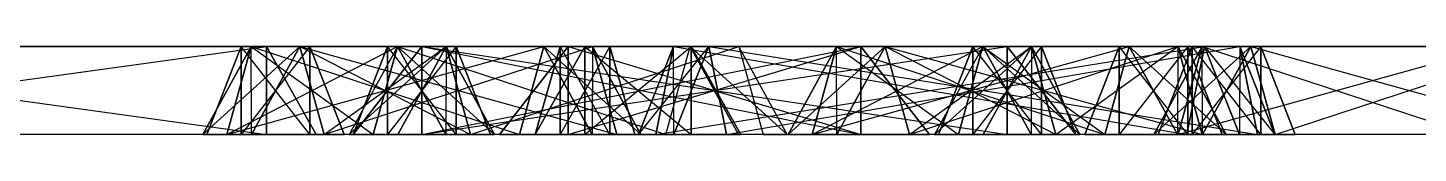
# Model space of a CAD drawing. Extents: x -3500 to 3500, y -22 to 22.
# Drawn here: x -1412.48 to -1375.24, y 19.69 to 22.05 of the extents above; entities that cross this region are included whole.
import ezdxf

# ---------------------------------------------------------------- set-up
doc = ezdxf.new("R2010")
doc.units = 0
doc.layers.add('UB3D', color=1, linetype='CONTINUOUS')

msp = doc.modelspace()

# ---------------------------------------------------------------- linework, layer by layer
at = {"layer": 'UB3D', "color": 2}
for points in [[(-1423.155591, 22.047244, -1529.238071), (-1423.155591, 19.685039, -1529.904724), (-1406.088898, 22.047244, -1529.238071)], [(-1423.155591, 19.685039, -1529.904724), (-1406.088898, 22.047244, -1529.238071), (-1406.088898, 19.685039, -1529.904724)], [(-1423.155591, 19.685039, -1527.23811), (-1423.155591, 22.047244, -1527.904764), (-1406.088898, 19.685039, -1527.23811)], [(-1423.155591, 22.047244, -1527.904764), (-1406.088898, 19.685039, -1527.23811), (-1406.088898, 22.047244, -1527.904764)], [(-1423.155591, 22.047244, -1529.238071), (-1423.155591, 22.047244, -1527.904764), (-1406.088898, 22.047244, -1529.238071)], [(-1423.155591, 22.047244, -1527.904764), (-1406.088898, 22.047244, -1529.238071), (-1406.088898, 22.047244, -1527.904764)], [(-1407.791496, 19.685039, 1282.338228), (-1407.146299, 19.685039, 1284.288346), (-1406.495276, 22.047244, 1283.640236)], [(-1406.489528, 19.685039, 1281.042008), (-1407.791496, 19.685039, 1282.338228), (-1405.193307, 22.047244, 1282.344016)], [(-1407.791496, 19.685039, 1282.338228), (-1405.193307, 22.047244, 1282.344016), (-1406.495276, 22.047244, 1283.640236)], [(-1407.791496, 19.685039, 1271.835), (-1406.495276, 22.047244, 1270.532992), (-1407.146299, 19.685039, 1269.884882)], [(-1407.791496, 19.685039, 1271.835), (-1406.489528, 19.685039, 1273.13122), (-1406.495276, 22.047244, 1270.532992)], [(-1407.791496, 19.685039, 1341.393346), (-1407.146299, 19.685039, 1343.343465), (-1406.495276, 22.047244, 1342.695354)], [(-1406.489528, 19.685039, 1340.097126), (-1407.791496, 19.685039, 1341.393346), (-1405.193307, 22.047244, 1341.399134)], [(-1407.791496, 19.685039, 1341.393346), (-1405.193307, 22.047244, 1341.399134), (-1406.495276, 22.047244, 1342.695354)], [(-1407.791496, 19.685039, 1334.827126), (-1406.495276, 22.047244, 1333.525118), (-1407.146299, 19.685039, 1332.877008)], [(-1407.791496, 19.685039, 1334.827126), (-1406.489528, 19.685039, 1336.123346), (-1406.495276, 22.047244, 1333.525118)], [(-1406.762913, 19.685039, 1284.82937), (-1406.762913, 22.047244, 1282.992126), (-1407.681535, 19.685039, 1282.992126)], [(-1406.762913, 22.047244, 1282.992126), (-1407.681535, 19.685039, 1282.992126), (-1406.762913, 22.047244, 1271.181102)], [(-1407.681535, 19.685039, 1282.992126), (-1406.762913, 22.047244, 1271.181102), (-1407.681535, 19.685039, 1271.181102)], [(-1406.762913, 22.047244, 1271.181102), (-1407.681535, 19.685039, 1271.181102), (-1406.762913, 19.685039, 1269.343858)], [(-1406.762913, 19.685039, 1343.884488), (-1406.762913, 22.047244, 1342.047244), (-1407.681535, 19.685039, 1342.047244)], [(-1406.762913, 22.047244, 1342.047244), (-1407.681535, 19.685039, 1342.047244), (-1406.762913, 22.047244, 1334.173228)], [(-1407.681535, 19.685039, 1342.047244), (-1406.762913, 22.047244, 1334.173228), (-1407.681535, 19.685039, 1334.173228)], [(-1406.762913, 22.047244, 1334.173228), (-1407.681535, 19.685039, 1334.173228), (-1406.762913, 19.685039, 1332.335984)], [(-1407.146299, 19.685039, 1284.288346), (-1406.495276, 22.047244, 1283.640236), (-1399.307283, 19.685039, 1292.162362)], [(-1406.495276, 22.047244, 1270.532992), (-1407.146299, 19.685039, 1269.884882), (-1398.65626, 22.047244, 1262.658976)], [(-1407.146299, 19.685039, 1269.884882), (-1398.65626, 22.047244, 1262.658976), (-1399.307283, 19.685039, 1262.010866)], [(-1407.146299, 19.685039, 1343.343465), (-1406.495276, 22.047244, 1342.695354), (-1403.226772, 19.685039, 1347.280472)], [(-1406.495276, 22.047244, 1333.525118), (-1407.146299, 19.685039, 1332.877008), (-1402.575748, 22.047244, 1329.58811)], [(-1407.146299, 19.685039, 1332.877008), (-1402.575748, 22.047244, 1329.58811), (-1403.226772, 19.685039, 1328.94)], [(-1406.762913, 19.685039, 1284.82937), (-1404.925669, 19.685039, 1284.82937), (-1406.762913, 22.047244, 1282.992126)], [(-1404.925669, 19.685039, 1284.82937), (-1406.762913, 22.047244, 1282.992126), (-1404.925669, 22.047244, 1282.992126)], [(-1406.762913, 22.047244, 1282.992126), (-1404.925669, 22.047244, 1282.992126), (-1406.762913, 22.047244, 1271.181102)], [(-1404.925669, 22.047244, 1282.992126), (-1406.762913, 22.047244, 1271.181102), (-1404.925669, 22.047244, 1271.181102)], [(-1406.762913, 22.047244, 1271.181102), (-1404.925669, 22.047244, 1271.181102), (-1406.762913, 19.685039, 1269.343858)], [(-1404.925669, 22.047244, 1271.181102), (-1406.762913, 19.685039, 1269.343858), (-1404.925669, 19.685039, 1269.343858)], [(-1406.762913, 19.685039, 1343.884488), (-1404.925669, 19.685039, 1343.884488), (-1406.762913, 22.047244, 1342.047244)], [(-1404.925669, 19.685039, 1343.884488), (-1406.762913, 22.047244, 1342.047244), (-1404.925669, 22.047244, 1342.047244)], [(-1406.762913, 22.047244, 1342.047244), (-1404.925669, 22.047244, 1342.047244), (-1406.762913, 22.047244, 1334.173228)], [(-1404.925669, 22.047244, 1342.047244), (-1406.762913, 22.047244, 1334.173228), (-1404.925669, 22.047244, 1334.173228)], [(-1406.762913, 22.047244, 1334.173228), (-1404.925669, 22.047244, 1334.173228), (-1406.762913, 19.685039, 1332.335984)], [(-1404.925669, 22.047244, 1334.173228), (-1406.762913, 19.685039, 1332.335984), (-1404.925669, 19.685039, 1332.335984)], [(-1406.495276, 22.047244, 1283.640236), (-1399.307283, 19.685039, 1292.162362), (-1398.65626, 22.047244, 1291.514252)], [(-1405.193307, 22.047244, 1282.344016), (-1406.495276, 22.047244, 1283.640236), (-1397.354291, 22.047244, 1290.218031)], [(-1406.495276, 22.047244, 1283.640236), (-1397.354291, 22.047244, 1290.218031), (-1398.65626, 22.047244, 1291.514252)], [(-1406.489528, 19.685039, 1273.13122), (-1406.495276, 22.047244, 1270.532992), (-1405.193307, 22.047244, 1271.829213)], [(-1406.495276, 22.047244, 1270.532992), (-1405.193307, 22.047244, 1271.829213), (-1398.65626, 22.047244, 1262.658976)], [(-1406.495276, 22.047244, 1342.695354), (-1403.226772, 19.685039, 1347.280472), (-1402.575748, 22.047244, 1346.632362)], [(-1405.193307, 22.047244, 1341.399134), (-1406.495276, 22.047244, 1342.695354), (-1401.27378, 22.047244, 1345.336142)], [(-1406.495276, 22.047244, 1342.695354), (-1401.27378, 22.047244, 1345.336142), (-1402.575748, 22.047244, 1346.632362)], [(-1406.489528, 19.685039, 1336.123346), (-1406.495276, 22.047244, 1333.525118), (-1405.193307, 22.047244, 1334.821339)], [(-1406.495276, 22.047244, 1333.525118), (-1405.193307, 22.047244, 1334.821339), (-1402.575748, 22.047244, 1329.58811)], [(-1406.489528, 19.685039, 1281.042008), (-1405.193307, 22.047244, 1282.344016), (-1404.542283, 19.685039, 1281.695906)], [(-1406.489528, 19.685039, 1273.13122), (-1404.542283, 19.685039, 1272.477323), (-1405.193307, 22.047244, 1271.829213)], [(-1406.489528, 19.685039, 1340.097126), (-1405.193307, 22.047244, 1341.399134), (-1404.542283, 19.685039, 1340.751024)], [(-1406.489528, 19.685039, 1336.123346), (-1404.542283, 19.685039, 1335.469449), (-1405.193307, 22.047244, 1334.821339)], [(-1406.088898, 22.047244, -1529.238071), (-1406.088898, 19.685039, -1529.904724), (-1404.755591, 19.685039, -1529.238071)], [(-1406.088898, 19.685039, -1527.23811), (-1406.088898, 22.047244, -1527.904764), (-1404.755591, 19.685039, -1527.904764)], [(-1406.088898, 22.047244, -1529.238071), (-1406.088898, 22.047244, -1527.904764), (-1404.755591, 19.685039, -1529.238071)], [(-1406.088898, 22.047244, -1527.904764), (-1404.755591, 19.685039, -1529.238071), (-1404.755591, 19.685039, -1527.904764)], [(-1405.193307, 22.047244, 1282.344016), (-1404.542283, 19.685039, 1281.695906), (-1397.354291, 22.047244, 1290.218031)], [(-1404.542283, 19.685039, 1272.477323), (-1405.193307, 22.047244, 1271.829213), (-1396.703268, 19.685039, 1264.603307)], [(-1405.193307, 22.047244, 1271.829213), (-1396.703268, 19.685039, 1264.603307), (-1397.354291, 22.047244, 1263.955197)], [(-1405.193307, 22.047244, 1271.829213), (-1398.65626, 22.047244, 1262.658976), (-1397.354291, 22.047244, 1263.955197)], [(-1405.193307, 22.047244, 1341.399134), (-1404.542283, 19.685039, 1340.751024), (-1401.27378, 22.047244, 1345.336142)], [(-1404.542283, 19.685039, 1335.469449), (-1405.193307, 22.047244, 1334.821339), (-1400.622756, 19.685039, 1331.532441)], [(-1405.193307, 22.047244, 1334.821339), (-1400.622756, 19.685039, 1331.532441), (-1401.27378, 22.047244, 1330.884331)], [(-1405.193307, 22.047244, 1334.821339), (-1402.575748, 22.047244, 1329.58811), (-1401.27378, 22.047244, 1330.884331)], [(-1404.925669, 19.685039, 1284.82937), (-1404.007047, 19.685039, 1282.992126), (-1404.925669, 22.047244, 1282.992126)], [(-1404.007047, 19.685039, 1282.992126), (-1404.925669, 22.047244, 1282.992126), (-1404.007047, 19.685039, 1271.181102)], [(-1404.925669, 22.047244, 1282.992126), (-1404.007047, 19.685039, 1271.181102), (-1404.925669, 22.047244, 1271.181102)], [(-1404.007047, 19.685039, 1271.181102), (-1404.925669, 22.047244, 1271.181102), (-1404.925669, 19.685039, 1269.343858)], [(-1404.925669, 19.685039, 1343.884488), (-1404.007047, 19.685039, 1342.047244), (-1404.925669, 22.047244, 1342.047244)], [(-1404.007047, 19.685039, 1342.047244), (-1404.925669, 22.047244, 1342.047244), (-1404.007047, 19.685039, 1334.173228)], [(-1404.925669, 22.047244, 1342.047244), (-1404.007047, 19.685039, 1334.173228), (-1404.925669, 22.047244, 1334.173228)], [(-1404.007047, 19.685039, 1334.173228), (-1404.925669, 22.047244, 1334.173228), (-1404.925669, 19.685039, 1332.335984)], [(-1404.542283, 19.685039, 1281.695906), (-1397.354291, 22.047244, 1290.218031), (-1396.703268, 19.685039, 1289.569921)], [(-1404.542283, 19.685039, 1340.751024), (-1401.27378, 22.047244, 1345.336142), (-1400.622756, 19.685039, 1344.688031)], [(-1403.871969, 19.685039, 1227.220118), (-1403.226772, 19.685039, 1229.170236), (-1402.575748, 22.047244, 1228.522126)], [(-1402.57, 19.685039, 1225.923898), (-1403.871969, 19.685039, 1227.220118), (-1401.27378, 22.047244, 1227.225906)], [(-1403.871969, 19.685039, 1227.220118), (-1401.27378, 22.047244, 1227.225906), (-1402.575748, 22.047244, 1228.522126)], [(-1402.843386, 19.685039, 1229.71126), (-1402.843386, 22.047244, 1227.874016), (-1403.762008, 19.685039, 1227.874016)], [(-1402.843386, 22.047244, 1227.874016), (-1403.762008, 19.685039, 1227.874016), (-1402.843386, 22.047244, 1196.377953)], [(-1403.762008, 19.685039, 1227.874016), (-1402.843386, 22.047244, 1196.377953), (-1403.762008, 19.685039, 1196.377953)], [(-1402.843386, 22.047244, 1196.377953), (-1403.762008, 19.685039, 1196.377953), (-1402.843386, 19.685039, 1194.540709)], [(-1403.762008, 19.685039, 1317.506575), (-1401.924764, 22.047244, 1317.506575), (-1401.924764, 19.685039, 1316.587953)], [(-1403.762008, 19.685039, 1319.343819), (-1401.924764, 19.685039, 1320.262441), (-1401.924764, 22.047244, 1319.343819)], [(-1403.762008, 19.685039, 1317.506575), (-1403.762008, 19.685039, 1319.343819), (-1401.924764, 22.047244, 1317.506575)], [(-1403.762008, 19.685039, 1319.343819), (-1401.924764, 22.047244, 1317.506575), (-1401.924764, 22.047244, 1319.343819)], [(-1403.762008, 19.685039, 1345.06563), (-1401.924764, 22.047244, 1345.06563), (-1401.924764, 19.685039, 1344.147008)], [(-1403.762008, 19.685039, 1346.902874), (-1401.924764, 19.685039, 1347.821496), (-1401.924764, 22.047244, 1346.902874)], [(-1403.762008, 19.685039, 1345.06563), (-1403.762008, 19.685039, 1346.902874), (-1401.924764, 22.047244, 1345.06563)], [(-1403.762008, 19.685039, 1346.902874), (-1401.924764, 22.047244, 1345.06563), (-1401.924764, 22.047244, 1346.902874)], [(-1403.762008, 19.685039, 1329.317598), (-1401.924764, 22.047244, 1329.317598), (-1401.924764, 19.685039, 1328.398976)], [(-1403.762008, 19.685039, 1331.154843), (-1401.924764, 19.685039, 1332.073465), (-1401.924764, 22.047244, 1331.154843)], [(-1403.762008, 19.685039, 1329.317598), (-1403.762008, 19.685039, 1331.154843), (-1401.924764, 22.047244, 1329.317598)], [(-1403.762008, 19.685039, 1331.154843), (-1401.924764, 22.047244, 1329.317598), (-1401.924764, 22.047244, 1331.154843)], [(-1403.226772, 19.685039, 1229.170236), (-1402.575748, 22.047244, 1228.522126), (-1395.387756, 19.685039, 1237.044252)], [(-1403.226772, 19.685039, 1347.280472), (-1402.575748, 22.047244, 1346.632362), (-1401.279528, 19.685039, 1347.93437)], [(-1402.575748, 22.047244, 1329.58811), (-1403.226772, 19.685039, 1328.94), (-1401.279528, 19.685039, 1328.286102)], [(-1402.843386, 19.685039, 1229.71126), (-1401.006142, 19.685039, 1229.71126), (-1402.843386, 22.047244, 1227.874016)], [(-1401.006142, 19.685039, 1229.71126), (-1402.843386, 22.047244, 1227.874016), (-1401.006142, 22.047244, 1227.874016)], [(-1402.843386, 22.047244, 1227.874016), (-1401.006142, 22.047244, 1227.874016), (-1402.843386, 22.047244, 1196.377953)], [(-1401.006142, 22.047244, 1227.874016), (-1402.843386, 22.047244, 1196.377953), (-1401.006142, 22.047244, 1196.377953)], [(-1402.843386, 22.047244, 1196.377953), (-1401.006142, 22.047244, 1196.377953), (-1402.843386, 19.685039, 1194.540709)], [(-1401.006142, 22.047244, 1196.377953), (-1402.843386, 19.685039, 1194.540709), (-1401.006142, 19.685039, 1194.540709)], [(-1402.575748, 22.047244, 1228.522126), (-1395.387756, 19.685039, 1237.044252), (-1394.736732, 22.047244, 1236.396142)], [(-1401.27378, 22.047244, 1227.225906), (-1402.575748, 22.047244, 1228.522126), (-1393.434764, 22.047244, 1235.099921)], [(-1402.575748, 22.047244, 1228.522126), (-1393.434764, 22.047244, 1235.099921), (-1394.736732, 22.047244, 1236.396142)], [(-1401.27378, 22.047244, 1345.336142), (-1402.575748, 22.047244, 1346.632362), (-1399.977559, 19.685039, 1346.63815)], [(-1402.575748, 22.047244, 1346.632362), (-1399.977559, 19.685039, 1346.63815), (-1401.279528, 19.685039, 1347.93437)], [(-1402.575748, 22.047244, 1329.58811), (-1401.27378, 22.047244, 1330.884331), (-1401.279528, 19.685039, 1328.286102)], [(-1402.57, 19.685039, 1225.923898), (-1401.27378, 22.047244, 1227.225906), (-1400.622756, 19.685039, 1226.577795)], [(-1401.924764, 22.047244, 1317.506575), (-1401.924764, 19.685039, 1316.587953), (-1390.16626, 22.047244, 1317.506575)], [(-1401.924764, 19.685039, 1316.587953), (-1390.16626, 22.047244, 1317.506575), (-1390.16626, 19.685039, 1316.587953)], [(-1401.924764, 19.685039, 1320.262441), (-1401.924764, 22.047244, 1319.343819), (-1390.16626, 19.685039, 1320.262441)], [(-1401.924764, 22.047244, 1319.343819), (-1390.16626, 19.685039, 1320.262441), (-1390.16626, 22.047244, 1319.343819)], [(-1401.924764, 22.047244, 1317.506575), (-1401.924764, 22.047244, 1319.343819), (-1390.16626, 22.047244, 1317.506575)], [(-1401.924764, 22.047244, 1319.343819), (-1390.16626, 22.047244, 1317.506575), (-1390.16626, 22.047244, 1319.343819)], [(-1401.924764, 22.047244, 1345.06563), (-1401.924764, 19.685039, 1344.147008), (-1390.16626, 22.047244, 1345.06563)], [(-1401.924764, 19.685039, 1344.147008), (-1390.16626, 22.047244, 1345.06563), (-1390.16626, 19.685039, 1344.147008)], [(-1401.924764, 19.685039, 1347.821496), (-1401.924764, 22.047244, 1346.902874), (-1390.16626, 19.685039, 1347.821496)], [(-1401.924764, 22.047244, 1346.902874), (-1390.16626, 19.685039, 1347.821496), (-1390.16626, 22.047244, 1346.902874)], [(-1401.924764, 22.047244, 1345.06563), (-1401.924764, 22.047244, 1346.902874), (-1390.16626, 22.047244, 1345.06563)], [(-1401.924764, 22.047244, 1346.902874), (-1390.16626, 22.047244, 1345.06563), (-1390.16626, 22.047244, 1346.902874)], [(-1401.924764, 22.047244, 1329.317598), (-1401.924764, 19.685039, 1328.398976), (-1386.246732, 22.047244, 1329.317598)], [(-1401.924764, 19.685039, 1328.398976), (-1386.246732, 22.047244, 1329.317598), (-1386.246732, 19.685039, 1328.398976)], [(-1401.924764, 19.685039, 1332.073465), (-1401.924764, 22.047244, 1331.154843), (-1386.246732, 19.685039, 1332.073465)], [(-1401.924764, 22.047244, 1331.154843), (-1386.246732, 19.685039, 1332.073465), (-1386.246732, 22.047244, 1331.154843)], [(-1401.924764, 22.047244, 1329.317598), (-1401.924764, 22.047244, 1331.154843), (-1386.246732, 22.047244, 1329.317598)], [(-1401.924764, 22.047244, 1331.154843), (-1386.246732, 22.047244, 1329.317598), (-1386.246732, 22.047244, 1331.154843)], [(-1401.27378, 22.047244, 1330.884331), (-1401.279528, 19.685039, 1328.286102), (-1399.977559, 19.685039, 1329.582323)], [(-1401.27378, 22.047244, 1227.225906), (-1400.622756, 19.685039, 1226.577795), (-1393.434764, 22.047244, 1235.099921)], [(-1401.27378, 22.047244, 1345.336142), (-1400.622756, 19.685039, 1344.688031), (-1399.977559, 19.685039, 1346.63815)], [(-1400.622756, 19.685039, 1331.532441), (-1401.27378, 22.047244, 1330.884331), (-1399.977559, 19.685039, 1329.582323)], [(-1401.006142, 19.685039, 1229.71126), (-1400.08752, 19.685039, 1227.874016), (-1401.006142, 22.047244, 1227.874016)], [(-1400.08752, 19.685039, 1227.874016), (-1401.006142, 22.047244, 1227.874016), (-1400.08752, 19.685039, 1196.377953)], [(-1401.006142, 22.047244, 1227.874016), (-1400.08752, 19.685039, 1196.377953), (-1401.006142, 22.047244, 1196.377953)], [(-1400.08752, 19.685039, 1196.377953), (-1401.006142, 22.047244, 1196.377953), (-1401.006142, 19.685039, 1194.540709)], [(-1400.622756, 19.685039, 1226.577795), (-1393.434764, 22.047244, 1235.099921), (-1392.78374, 19.685039, 1234.451811)], [(-1399.84252, 19.685039, 1289.94752), (-1398.005276, 22.047244, 1289.94752), (-1398.005276, 19.685039, 1289.028898)], [(-1399.84252, 19.685039, 1291.784764), (-1398.005276, 19.685039, 1292.703386), (-1398.005276, 22.047244, 1291.784764)], [(-1399.84252, 19.685039, 1289.94752), (-1399.84252, 19.685039, 1291.784764), (-1398.005276, 22.047244, 1289.94752)], [(-1399.84252, 19.685039, 1291.784764), (-1398.005276, 22.047244, 1289.94752), (-1398.005276, 22.047244, 1291.784764)], [(-1399.84252, 19.685039, 1262.388465), (-1398.005276, 22.047244, 1262.388465), (-1398.005276, 19.685039, 1261.469843)], [(-1399.84252, 19.685039, 1264.225709), (-1398.005276, 19.685039, 1265.144331), (-1398.005276, 22.047244, 1264.225709)], [(-1399.84252, 19.685039, 1262.388465), (-1399.84252, 19.685039, 1264.225709), (-1398.005276, 22.047244, 1262.388465)], [(-1399.84252, 19.685039, 1264.225709), (-1398.005276, 22.047244, 1262.388465), (-1398.005276, 22.047244, 1264.225709)], [(-1399.307283, 19.685039, 1292.162362), (-1398.65626, 22.047244, 1291.514252), (-1397.360039, 19.685039, 1292.81626)], [(-1398.65626, 22.047244, 1262.658976), (-1399.307283, 19.685039, 1262.010866), (-1397.360039, 19.685039, 1261.356969)], [(-1398.222244, 19.685039, -1527.23811), (-1398.222244, 22.047244, -1528.571417), (-1398.888898, 19.685039, -1528.571417)], [(-1398.222244, 22.047244, -1528.571417), (-1398.888898, 19.685039, -1528.571417), (-1398.222244, 22.047244, -1557.142835)], [(-1398.888898, 19.685039, -1528.571417), (-1398.222244, 22.047244, -1557.142835), (-1398.888898, 19.685039, -1557.142835)], [(-1398.222244, 22.047244, -1557.142835), (-1398.888898, 19.685039, -1557.142835), (-1398.222244, 19.685039, -1558.476142)], [(-1398.888898, 19.685039, -1543.52378), (-1397.555591, 22.047244, -1543.52378), (-1397.555591, 19.685039, -1544.190433)], [(-1398.888898, 19.685039, -1542.190472), (-1397.555591, 19.685039, -1541.523819), (-1397.555591, 22.047244, -1542.190472)], [(-1398.888898, 19.685039, -1543.52378), (-1398.888898, 19.685039, -1542.190472), (-1397.555591, 22.047244, -1543.52378)], [(-1398.888898, 19.685039, -1542.190472), (-1397.555591, 22.047244, -1543.52378), (-1397.555591, 22.047244, -1542.190472)], [(-1397.354291, 22.047244, 1290.218031), (-1398.65626, 22.047244, 1291.514252), (-1396.058071, 19.685039, 1291.520039)], [(-1398.65626, 22.047244, 1291.514252), (-1396.058071, 19.685039, 1291.520039), (-1397.360039, 19.685039, 1292.81626)], [(-1398.65626, 22.047244, 1262.658976), (-1397.354291, 22.047244, 1263.955197), (-1397.360039, 19.685039, 1261.356969)], [(-1398.222244, 19.685039, -1527.23811), (-1396.888937, 19.685039, -1527.23811), (-1398.222244, 22.047244, -1528.571417)], [(-1396.888937, 19.685039, -1527.23811), (-1398.222244, 22.047244, -1528.571417), (-1396.888937, 22.047244, -1528.571417)], [(-1398.222244, 22.047244, -1528.571417), (-1396.888937, 22.047244, -1528.571417), (-1398.222244, 22.047244, -1557.142835)], [(-1396.888937, 22.047244, -1528.571417), (-1398.222244, 22.047244, -1557.142835), (-1396.888937, 22.047244, -1557.142835)], [(-1398.222244, 22.047244, -1557.142835), (-1396.888937, 22.047244, -1557.142835), (-1398.222244, 19.685039, -1558.476142)], [(-1396.888937, 22.047244, -1557.142835), (-1398.222244, 19.685039, -1558.476142), (-1396.888937, 19.685039, -1558.476142)], [(-1398.005276, 22.047244, 1289.94752), (-1398.005276, 19.685039, 1289.028898), (-1390.16626, 22.047244, 1289.94752)], [(-1398.005276, 19.685039, 1289.028898), (-1390.16626, 22.047244, 1289.94752), (-1390.16626, 19.685039, 1289.028898)], [(-1398.005276, 19.685039, 1292.703386), (-1398.005276, 22.047244, 1291.784764), (-1390.16626, 19.685039, 1292.703386)], [(-1398.005276, 22.047244, 1291.784764), (-1390.16626, 19.685039, 1292.703386), (-1390.16626, 22.047244, 1291.784764)], [(-1398.005276, 22.047244, 1289.94752), (-1398.005276, 22.047244, 1291.784764), (-1390.16626, 22.047244, 1289.94752)], [(-1398.005276, 22.047244, 1291.784764), (-1390.16626, 22.047244, 1289.94752), (-1390.16626, 22.047244, 1291.784764)], [(-1398.005276, 22.047244, 1262.388465), (-1398.005276, 19.685039, 1261.469843), (-1390.16626, 22.047244, 1262.388465)], [(-1398.005276, 19.685039, 1261.469843), (-1390.16626, 22.047244, 1262.388465), (-1390.16626, 19.685039, 1261.469843)], [(-1398.005276, 19.685039, 1265.144331), (-1398.005276, 22.047244, 1264.225709), (-1390.16626, 19.685039, 1265.144331)], [(-1398.005276, 22.047244, 1264.225709), (-1390.16626, 19.685039, 1265.144331), (-1390.16626, 22.047244, 1264.225709)], [(-1398.005276, 22.047244, 1262.388465), (-1398.005276, 22.047244, 1264.225709), (-1390.16626, 22.047244, 1262.388465)], [(-1398.005276, 22.047244, 1264.225709), (-1390.16626, 22.047244, 1262.388465), (-1390.16626, 22.047244, 1264.225709)], [(-1397.555591, 22.047244, -1543.52378), (-1397.555591, 19.685039, -1544.190433), (-1394.711142, 22.047244, -1543.52378)], [(-1397.555591, 19.685039, -1544.190433), (-1394.711142, 22.047244, -1543.52378), (-1394.711142, 19.685039, -1544.190433)], [(-1397.555591, 19.685039, -1541.523819), (-1397.555591, 22.047244, -1542.190472), (-1394.711142, 19.685039, -1541.523819)], [(-1397.555591, 22.047244, -1542.190472), (-1394.711142, 19.685039, -1541.523819), (-1394.711142, 22.047244, -1542.190472)], [(-1397.555591, 22.047244, -1543.52378), (-1397.555591, 22.047244, -1542.190472), (-1394.711142, 22.047244, -1543.52378)], [(-1397.555591, 22.047244, -1542.190472), (-1394.711142, 22.047244, -1543.52378), (-1394.711142, 22.047244, -1542.190472)], [(-1397.354291, 22.047244, 1263.955197), (-1397.360039, 19.685039, 1261.356969), (-1396.058071, 19.685039, 1262.653189)], [(-1397.354291, 22.047244, 1290.218031), (-1396.703268, 19.685039, 1289.569921), (-1396.058071, 19.685039, 1291.520039)], [(-1396.703268, 19.685039, 1264.603307), (-1397.354291, 22.047244, 1263.955197), (-1396.058071, 19.685039, 1262.653189)], [(-1396.888937, 19.685039, -1527.23811), (-1396.222283, 19.685039, -1528.571417), (-1396.888937, 22.047244, -1528.571417)], [(-1396.222283, 19.685039, -1528.571417), (-1396.888937, 22.047244, -1528.571417), (-1396.222283, 19.685039, -1557.142835)], [(-1396.888937, 22.047244, -1528.571417), (-1396.222283, 19.685039, -1557.142835), (-1396.888937, 22.047244, -1557.142835)], [(-1396.222283, 19.685039, -1557.142835), (-1396.888937, 22.047244, -1557.142835), (-1396.888937, 19.685039, -1558.476142)], [(-1396.124252, 19.685039, -1542.382559), (-1395.183583, 22.047244, -1543.327441), (-1395.656024, 19.685039, -1543.797795)], [(-1396.124252, 19.685039, -1542.382559), (-1395.17937, 19.685039, -1541.441929), (-1395.183583, 22.047244, -1543.327441)], [(-1396.124252, 19.685039, -1543.331693), (-1395.656024, 19.685039, -1541.916457), (-1395.183583, 22.047244, -1542.386811)], [(-1395.17937, 19.685039, -1544.272323), (-1396.124252, 19.685039, -1543.331693), (-1394.238701, 22.047244, -1543.327441)], [(-1396.124252, 19.685039, -1543.331693), (-1394.238701, 22.047244, -1543.327441), (-1395.183583, 22.047244, -1542.386811)], [(-1395.183583, 22.047244, -1543.327441), (-1395.656024, 19.685039, -1543.797795), (-1380.961339, 22.047244, -1557.61315)], [(-1395.656024, 19.685039, -1543.797795), (-1380.961339, 22.047244, -1557.61315), (-1381.43378, 19.685039, -1558.083504)], [(-1395.656024, 19.685039, -1541.916457), (-1395.183583, 22.047244, -1542.386811), (-1381.43378, 19.685039, -1527.630748)], [(-1395.387756, 19.685039, 1237.044252), (-1394.736732, 22.047244, 1236.396142), (-1393.440512, 19.685039, 1237.69815)], [(-1395.17937, 19.685039, -1541.441929), (-1395.183583, 22.047244, -1543.327441), (-1394.238701, 22.047244, -1542.386811)], [(-1395.183583, 22.047244, -1543.327441), (-1394.238701, 22.047244, -1542.386811), (-1380.961339, 22.047244, -1557.61315)], [(-1395.183583, 22.047244, -1542.386811), (-1381.43378, 19.685039, -1527.630748), (-1380.961339, 22.047244, -1528.101102)], [(-1394.238701, 22.047244, -1543.327441), (-1395.183583, 22.047244, -1542.386811), (-1380.016457, 22.047244, -1529.041732)], [(-1395.183583, 22.047244, -1542.386811), (-1380.016457, 22.047244, -1529.041732), (-1380.961339, 22.047244, -1528.101102)], [(-1395.17937, 19.685039, -1541.441929), (-1393.76626, 19.685039, -1541.916457), (-1394.238701, 22.047244, -1542.386811)], [(-1395.17937, 19.685039, -1544.272323), (-1394.238701, 22.047244, -1543.327441), (-1393.76626, 19.685039, -1543.797795)], [(-1393.434764, 22.047244, 1235.099921), (-1394.736732, 22.047244, 1236.396142), (-1392.138543, 19.685039, 1236.401929)], [(-1394.736732, 22.047244, 1236.396142), (-1392.138543, 19.685039, 1236.401929), (-1393.440512, 19.685039, 1237.69815)], [(-1394.711142, 22.047244, -1543.52378), (-1394.711142, 19.685039, -1544.190433), (-1393.377835, 19.685039, -1543.52378)], [(-1394.711142, 19.685039, -1541.523819), (-1394.711142, 22.047244, -1542.190472), (-1393.377835, 19.685039, -1542.190472)], [(-1394.711142, 22.047244, -1543.52378), (-1394.711142, 22.047244, -1542.190472), (-1393.377835, 19.685039, -1543.52378)], [(-1394.711142, 22.047244, -1542.190472), (-1393.377835, 19.685039, -1543.52378), (-1393.377835, 19.685039, -1542.190472)], [(-1393.76626, 19.685039, -1541.916457), (-1394.238701, 22.047244, -1542.386811), (-1379.544016, 19.685039, -1556.202165)], [(-1394.238701, 22.047244, -1542.386811), (-1379.544016, 19.685039, -1556.202165), (-1380.016457, 22.047244, -1556.67252)], [(-1394.238701, 22.047244, -1542.386811), (-1380.961339, 22.047244, -1557.61315), (-1380.016457, 22.047244, -1556.67252)], [(-1394.238701, 22.047244, -1543.327441), (-1393.76626, 19.685039, -1543.797795), (-1380.016457, 22.047244, -1529.041732)], [(-1393.76626, 19.685039, -1543.797795), (-1380.016457, 22.047244, -1529.041732), (-1379.544016, 19.685039, -1529.512087)], [(-1393.434764, 22.047244, 1235.099921), (-1392.78374, 19.685039, 1234.451811), (-1392.138543, 19.685039, 1236.401929)], [(-1392.113465, 19.685039, 1291.520039), (-1390.817244, 22.047244, 1290.218031), (-1391.468268, 19.685039, 1289.569921)], [(-1392.113465, 19.685039, 1291.520039), (-1390.811496, 19.685039, 1292.81626), (-1390.817244, 22.047244, 1290.218031)], [(-1392.113465, 19.685039, 1262.653189), (-1391.468268, 19.685039, 1264.603307), (-1390.817244, 22.047244, 1263.955197)], [(-1390.811496, 19.685039, 1261.356969), (-1392.113465, 19.685039, 1262.653189), (-1389.515276, 22.047244, 1262.658976)], [(-1392.113465, 19.685039, 1262.653189), (-1389.515276, 22.047244, 1262.658976), (-1390.817244, 22.047244, 1263.955197)], [(-1392.113465, 19.685039, 1317.771299), (-1391.468268, 19.685039, 1319.721417), (-1390.817244, 22.047244, 1319.073307)], [(-1390.811496, 19.685039, 1316.475079), (-1392.113465, 19.685039, 1317.771299), (-1389.515276, 22.047244, 1317.777087)], [(-1392.113465, 19.685039, 1317.771299), (-1389.515276, 22.047244, 1317.777087), (-1390.817244, 22.047244, 1319.073307)], [(-1392.113465, 19.685039, 1346.63815), (-1390.817244, 22.047244, 1345.336142), (-1391.468268, 19.685039, 1344.688031)], [(-1392.113465, 19.685039, 1346.63815), (-1390.811496, 19.685039, 1347.93437), (-1390.817244, 22.047244, 1345.336142)], [(-1390.817244, 22.047244, 1290.218031), (-1391.468268, 19.685039, 1289.569921), (-1382.978228, 22.047244, 1282.344016)], [(-1391.468268, 19.685039, 1289.569921), (-1382.978228, 22.047244, 1282.344016), (-1383.629252, 19.685039, 1281.695906)], [(-1391.468268, 19.685039, 1264.603307), (-1390.817244, 22.047244, 1263.955197), (-1383.629252, 19.685039, 1272.477323)], [(-1391.468268, 19.685039, 1319.721417), (-1390.817244, 22.047244, 1319.073307), (-1387.54874, 19.685039, 1323.658425)], [(-1390.817244, 22.047244, 1345.336142), (-1391.468268, 19.685039, 1344.688031), (-1386.897717, 22.047244, 1341.399134)], [(-1391.468268, 19.685039, 1344.688031), (-1386.897717, 22.047244, 1341.399134), (-1387.54874, 19.685039, 1340.751024)], [(-1390.811496, 19.685039, 1292.81626), (-1390.817244, 22.047244, 1290.218031), (-1389.515276, 22.047244, 1291.514252)], [(-1390.817244, 22.047244, 1290.218031), (-1389.515276, 22.047244, 1291.514252), (-1382.978228, 22.047244, 1282.344016)], [(-1390.817244, 22.047244, 1263.955197), (-1383.629252, 19.685039, 1272.477323), (-1382.978228, 22.047244, 1271.829213)], [(-1389.515276, 22.047244, 1262.658976), (-1390.817244, 22.047244, 1263.955197), (-1381.67626, 22.047244, 1270.532992)], [(-1390.817244, 22.047244, 1263.955197), (-1381.67626, 22.047244, 1270.532992), (-1382.978228, 22.047244, 1271.829213)], [(-1390.817244, 22.047244, 1319.073307), (-1387.54874, 19.685039, 1323.658425), (-1386.897717, 22.047244, 1323.010315)], [(-1389.515276, 22.047244, 1317.777087), (-1390.817244, 22.047244, 1319.073307), (-1385.595748, 22.047244, 1321.714094)], [(-1390.817244, 22.047244, 1319.073307), (-1385.595748, 22.047244, 1321.714094), (-1386.897717, 22.047244, 1323.010315)], [(-1390.811496, 19.685039, 1347.93437), (-1390.817244, 22.047244, 1345.336142), (-1389.515276, 22.047244, 1346.632362)], [(-1390.817244, 22.047244, 1345.336142), (-1389.515276, 22.047244, 1346.632362), (-1386.897717, 22.047244, 1341.399134)], [(-1390.811496, 19.685039, 1292.81626), (-1388.864252, 19.685039, 1292.162362), (-1389.515276, 22.047244, 1291.514252)], [(-1390.811496, 19.685039, 1261.356969), (-1389.515276, 22.047244, 1262.658976), (-1388.864252, 19.685039, 1262.010866)], [(-1390.811496, 19.685039, 1316.475079), (-1389.515276, 22.047244, 1317.777087), (-1388.864252, 19.685039, 1317.128976)], [(-1390.811496, 19.685039, 1347.93437), (-1388.864252, 19.685039, 1347.280472), (-1389.515276, 22.047244, 1346.632362)], [(-1390.16626, 22.047244, 1289.94752), (-1390.16626, 19.685039, 1289.028898), (-1388.329016, 19.685039, 1289.94752)], [(-1390.16626, 19.685039, 1292.703386), (-1390.16626, 22.047244, 1291.784764), (-1388.329016, 19.685039, 1291.784764)], [(-1390.16626, 22.047244, 1289.94752), (-1390.16626, 22.047244, 1291.784764), (-1388.329016, 19.685039, 1289.94752)], [(-1390.16626, 22.047244, 1291.784764), (-1388.329016, 19.685039, 1289.94752), (-1388.329016, 19.685039, 1291.784764)], [(-1390.16626, 22.047244, 1262.388465), (-1390.16626, 19.685039, 1261.469843), (-1388.329016, 19.685039, 1262.388465)], [(-1390.16626, 19.685039, 1265.144331), (-1390.16626, 22.047244, 1264.225709), (-1388.329016, 19.685039, 1264.225709)], [(-1390.16626, 22.047244, 1262.388465), (-1390.16626, 22.047244, 1264.225709), (-1388.329016, 19.685039, 1262.388465)], [(-1390.16626, 22.047244, 1264.225709), (-1388.329016, 19.685039, 1262.388465), (-1388.329016, 19.685039, 1264.225709)], [(-1390.16626, 22.047244, 1317.506575), (-1390.16626, 19.685039, 1316.587953), (-1388.329016, 19.685039, 1317.506575)], [(-1390.16626, 19.685039, 1320.262441), (-1390.16626, 22.047244, 1319.343819), (-1388.329016, 19.685039, 1319.343819)], [(-1390.16626, 22.047244, 1317.506575), (-1390.16626, 22.047244, 1319.343819), (-1388.329016, 19.685039, 1317.506575)], [(-1390.16626, 22.047244, 1319.343819), (-1388.329016, 19.685039, 1317.506575), (-1388.329016, 19.685039, 1319.343819)], [(-1390.16626, 22.047244, 1345.06563), (-1390.16626, 19.685039, 1344.147008), (-1388.329016, 19.685039, 1345.06563)], [(-1390.16626, 19.685039, 1347.821496), (-1390.16626, 22.047244, 1346.902874), (-1388.329016, 19.685039, 1346.902874)], [(-1390.16626, 22.047244, 1345.06563), (-1390.16626, 22.047244, 1346.902874), (-1388.329016, 19.685039, 1345.06563)], [(-1390.16626, 22.047244, 1346.902874), (-1388.329016, 19.685039, 1345.06563), (-1388.329016, 19.685039, 1346.902874)], [(-1388.864252, 19.685039, 1292.162362), (-1389.515276, 22.047244, 1291.514252), (-1381.025236, 19.685039, 1284.288346)], [(-1389.515276, 22.047244, 1291.514252), (-1381.025236, 19.685039, 1284.288346), (-1381.67626, 22.047244, 1283.640236)], [(-1389.515276, 22.047244, 1291.514252), (-1382.978228, 22.047244, 1282.344016), (-1381.67626, 22.047244, 1283.640236)], [(-1389.515276, 22.047244, 1262.658976), (-1388.864252, 19.685039, 1262.010866), (-1381.67626, 22.047244, 1270.532992)], [(-1389.515276, 22.047244, 1317.777087), (-1388.864252, 19.685039, 1317.128976), (-1385.595748, 22.047244, 1321.714094)], [(-1388.864252, 19.685039, 1347.280472), (-1389.515276, 22.047244, 1346.632362), (-1384.944724, 19.685039, 1343.343465)], [(-1389.515276, 22.047244, 1346.632362), (-1384.944724, 19.685039, 1343.343465), (-1385.595748, 22.047244, 1342.695354)], [(-1389.515276, 22.047244, 1346.632362), (-1386.897717, 22.047244, 1341.399134), (-1385.595748, 22.047244, 1342.695354)], [(-1388.864252, 19.685039, 1262.010866), (-1381.67626, 22.047244, 1270.532992), (-1381.025236, 19.685039, 1269.884882)], [(-1388.864252, 19.685039, 1317.128976), (-1385.595748, 22.047244, 1321.714094), (-1384.944724, 19.685039, 1321.065984)], [(-1388.193937, 19.685039, 1341.393307), (-1387.54874, 19.685039, 1343.343465), (-1386.897717, 22.047244, 1342.695315)], [(-1386.891969, 19.685039, 1340.097165), (-1388.193937, 19.685039, 1341.393307), (-1385.595748, 22.047244, 1341.399173)], [(-1388.193937, 19.685039, 1341.393307), (-1385.595748, 22.047244, 1341.399173), (-1386.897717, 22.047244, 1342.695315)], [(-1387.165354, 19.685039, 1343.884488), (-1387.165354, 22.047244, 1342.047244), (-1388.083976, 19.685039, 1342.047244)], [(-1387.165354, 22.047244, 1342.047244), (-1388.083976, 19.685039, 1342.047244), (-1387.165354, 22.047244, 1322.362205)], [(-1388.083976, 19.685039, 1342.047244), (-1387.165354, 22.047244, 1322.362205), (-1388.083976, 19.685039, 1322.362205)], [(-1387.165354, 22.047244, 1322.362205), (-1388.083976, 19.685039, 1322.362205), (-1387.165354, 19.685039, 1320.524961)], [(-1387.54874, 19.685039, 1323.658425), (-1386.897717, 22.047244, 1323.010315), (-1385.601496, 19.685039, 1324.312323)], [(-1386.897717, 22.047244, 1341.399134), (-1387.54874, 19.685039, 1340.751024), (-1385.601496, 19.685039, 1340.097126)], [(-1387.54874, 19.685039, 1343.343465), (-1386.897717, 22.047244, 1342.695315), (-1383.629252, 19.685039, 1347.280472)], [(-1387.165354, 19.685039, 1343.884488), (-1385.32811, 19.685039, 1343.884488), (-1387.165354, 22.047244, 1342.047244)], [(-1385.32811, 19.685039, 1343.884488), (-1387.165354, 22.047244, 1342.047244), (-1385.32811, 22.047244, 1342.047244)], [(-1387.165354, 22.047244, 1342.047244), (-1385.32811, 22.047244, 1342.047244), (-1387.165354, 22.047244, 1322.362205)], [(-1385.32811, 22.047244, 1342.047244), (-1387.165354, 22.047244, 1322.362205), (-1385.32811, 22.047244, 1322.362205)], [(-1387.165354, 22.047244, 1322.362205), (-1385.32811, 22.047244, 1322.362205), (-1387.165354, 19.685039, 1320.524961)], [(-1385.32811, 22.047244, 1322.362205), (-1387.165354, 19.685039, 1320.524961), (-1385.32811, 19.685039, 1320.524961)], [(-1385.595748, 22.047244, 1321.714094), (-1386.897717, 22.047244, 1323.010315), (-1384.299528, 19.685039, 1323.016102)], [(-1386.897717, 22.047244, 1323.010315), (-1384.299528, 19.685039, 1323.016102), (-1385.601496, 19.685039, 1324.312323)], [(-1386.897717, 22.047244, 1341.399134), (-1385.595748, 22.047244, 1342.695354), (-1385.601496, 19.685039, 1340.097126)], [(-1386.897717, 22.047244, 1342.695315), (-1383.629252, 19.685039, 1347.280472), (-1382.978228, 22.047244, 1346.632323)], [(-1385.595748, 22.047244, 1341.399173), (-1386.897717, 22.047244, 1342.695315), (-1381.67626, 22.047244, 1345.336181)], [(-1386.897717, 22.047244, 1342.695315), (-1381.67626, 22.047244, 1345.336181), (-1382.978228, 22.047244, 1346.632323)], [(-1386.891969, 19.685039, 1340.097165), (-1385.595748, 22.047244, 1341.399173), (-1384.944724, 19.685039, 1340.751024)], [(-1386.246732, 22.047244, 1329.317598), (-1386.246732, 19.685039, 1328.398976), (-1384.409488, 19.685039, 1329.317598)], [(-1386.246732, 19.685039, 1332.073465), (-1386.246732, 22.047244, 1331.154843), (-1384.409488, 19.685039, 1331.154843)], [(-1386.246732, 22.047244, 1329.317598), (-1386.246732, 22.047244, 1331.154843), (-1384.409488, 19.685039, 1329.317598)], [(-1386.246732, 22.047244, 1331.154843), (-1384.409488, 19.685039, 1329.317598), (-1384.409488, 19.685039, 1331.154843)], [(-1385.595748, 22.047244, 1342.695354), (-1385.601496, 19.685039, 1340.097126), (-1384.299528, 19.685039, 1341.393346)], [(-1385.595748, 22.047244, 1321.714094), (-1384.944724, 19.685039, 1321.065984), (-1384.299528, 19.685039, 1323.016102)], [(-1384.944724, 19.685039, 1343.343465), (-1385.595748, 22.047244, 1342.695354), (-1384.299528, 19.685039, 1341.393346)], [(-1385.595748, 22.047244, 1341.399173), (-1384.944724, 19.685039, 1340.751024), (-1381.67626, 22.047244, 1345.336181)], [(-1385.32811, 19.685039, 1343.884488), (-1384.409488, 19.685039, 1342.047244), (-1385.32811, 22.047244, 1342.047244)], [(-1384.409488, 19.685039, 1342.047244), (-1385.32811, 22.047244, 1342.047244), (-1384.409488, 19.685039, 1322.362205)], [(-1385.32811, 22.047244, 1342.047244), (-1384.409488, 19.685039, 1322.362205), (-1385.32811, 22.047244, 1322.362205)], [(-1384.409488, 19.685039, 1322.362205), (-1385.32811, 22.047244, 1322.362205), (-1385.32811, 19.685039, 1320.524961)], [(-1384.944724, 19.685039, 1340.751024), (-1381.67626, 22.047244, 1345.336181), (-1381.025236, 19.685039, 1344.688031)], [(-1383.245866, 19.685039, 1284.82937), (-1383.245866, 22.047244, 1282.992126), (-1384.164488, 19.685039, 1282.992126)], [(-1383.245866, 22.047244, 1282.992126), (-1384.164488, 19.685039, 1282.992126), (-1383.245866, 22.047244, 1271.181102)], [(-1384.164488, 19.685039, 1282.992126), (-1383.245866, 22.047244, 1271.181102), (-1384.164488, 19.685039, 1271.181102)], [(-1383.245866, 22.047244, 1271.181102), (-1384.164488, 19.685039, 1271.181102), (-1383.245866, 19.685039, 1269.343858)], [(-1382.978228, 22.047244, 1282.344016), (-1383.629252, 19.685039, 1281.695906), (-1381.682008, 19.685039, 1281.042008)], [(-1383.629252, 19.685039, 1272.477323), (-1382.978228, 22.047244, 1271.829213), (-1381.682008, 19.685039, 1273.13122)], [(-1383.629252, 19.685039, 1347.280472), (-1382.978228, 22.047244, 1346.632323), (-1381.682008, 19.685039, 1347.934331)], [(-1383.245866, 19.685039, 1284.82937), (-1381.408622, 19.685039, 1284.82937), (-1383.245866, 22.047244, 1282.992126)], [(-1381.408622, 19.685039, 1284.82937), (-1383.245866, 22.047244, 1282.992126), (-1381.408622, 22.047244, 1282.992126)], [(-1383.245866, 22.047244, 1282.992126), (-1381.408622, 22.047244, 1282.992126), (-1383.245866, 22.047244, 1271.181102)], [(-1381.408622, 22.047244, 1282.992126), (-1383.245866, 22.047244, 1271.181102), (-1381.408622, 22.047244, 1271.181102)], [(-1383.245866, 22.047244, 1271.181102), (-1381.408622, 22.047244, 1271.181102), (-1383.245866, 19.685039, 1269.343858)], [(-1381.408622, 22.047244, 1271.181102), (-1383.245866, 19.685039, 1269.343858), (-1381.408622, 19.685039, 1269.343858)], [(-1382.978228, 22.047244, 1282.344016), (-1381.67626, 22.047244, 1283.640236), (-1381.682008, 19.685039, 1281.042008)], [(-1381.67626, 22.047244, 1270.532992), (-1382.978228, 22.047244, 1271.829213), (-1380.380039, 19.685039, 1271.835)], [(-1382.978228, 22.047244, 1271.829213), (-1380.380039, 19.685039, 1271.835), (-1381.682008, 19.685039, 1273.13122)], [(-1381.67626, 22.047244, 1345.336181), (-1382.978228, 22.047244, 1346.632323), (-1380.380039, 19.685039, 1346.638189)], [(-1382.978228, 22.047244, 1346.632323), (-1380.380039, 19.685039, 1346.638189), (-1381.682008, 19.685039, 1347.934331)], [(-1382.314685, 19.685039, 1392.574449), (-1381.669488, 19.685039, 1394.524567), (-1381.018465, 22.047244, 1393.876457)], [(-1381.012717, 19.685039, 1391.278228), (-1382.314685, 19.685039, 1392.574449), (-1379.716496, 22.047244, 1392.580236)], [(-1382.314685, 19.685039, 1392.574449), (-1379.716496, 22.047244, 1392.580236), (-1381.018465, 22.047244, 1393.876457)], [(-1382.314685, 19.685039, 1370.260197), (-1381.018465, 22.047244, 1368.958189), (-1381.669488, 19.685039, 1368.310079)], [(-1382.314685, 19.685039, 1370.260197), (-1381.012717, 19.685039, 1371.556417), (-1381.018465, 22.047244, 1368.958189)], [(-1381.286102, 19.685039, 1395.065591), (-1381.286102, 22.047244, 1393.228346), (-1382.204724, 19.685039, 1393.228346)], [(-1381.286102, 22.047244, 1393.228346), (-1382.204724, 19.685039, 1393.228346), (-1381.286102, 22.047244, 1369.606299)], [(-1382.204724, 19.685039, 1393.228346), (-1381.286102, 22.047244, 1369.606299), (-1382.204724, 19.685039, 1369.606299)], [(-1381.286102, 22.047244, 1369.606299), (-1382.204724, 19.685039, 1369.606299), (-1381.286102, 19.685039, 1367.769055)], [(-1381.67626, 22.047244, 1283.640236), (-1381.682008, 19.685039, 1281.042008), (-1380.380039, 19.685039, 1282.338228)], [(-1381.025236, 19.685039, 1284.288346), (-1381.67626, 22.047244, 1283.640236), (-1380.380039, 19.685039, 1282.338228)], [(-1381.67626, 22.047244, 1270.532992), (-1381.025236, 19.685039, 1269.884882), (-1380.380039, 19.685039, 1271.835)], [(-1381.67626, 22.047244, 1345.336181), (-1381.025236, 19.685039, 1344.688031), (-1380.380039, 19.685039, 1346.638189)], [(-1381.669488, 19.685039, 1394.524567), (-1381.018465, 22.047244, 1393.876457), (-1373.830472, 19.685039, 1402.398583)], [(-1381.018465, 22.047244, 1368.958189), (-1381.669488, 19.685039, 1368.310079), (-1373.179449, 22.047244, 1361.084173)], [(-1381.669488, 19.685039, 1368.310079), (-1373.179449, 22.047244, 1361.084173), (-1373.830472, 19.685039, 1360.436063)], [(-1380.961339, 22.047244, -1557.61315), (-1381.43378, 19.685039, -1558.083504), (-1380.020669, 19.685039, -1558.558031)], [(-1381.43378, 19.685039, -1527.630748), (-1380.961339, 22.047244, -1528.101102), (-1380.020669, 19.685039, -1527.15622)], [(-1381.408622, 19.685039, 1284.82937), (-1380.49, 19.685039, 1282.992126), (-1381.408622, 22.047244, 1282.992126)], [(-1380.49, 19.685039, 1282.992126), (-1381.408622, 22.047244, 1282.992126), (-1380.49, 19.685039, 1271.181102)], [(-1381.408622, 22.047244, 1282.992126), (-1380.49, 19.685039, 1271.181102), (-1381.408622, 22.047244, 1271.181102)], [(-1380.49, 19.685039, 1271.181102), (-1381.408622, 22.047244, 1271.181102), (-1381.408622, 19.685039, 1269.343858)], [(-1381.286102, 19.685039, 1395.065591), (-1379.448858, 19.685039, 1395.065591), (-1381.286102, 22.047244, 1393.228346)], [(-1379.448858, 19.685039, 1395.065591), (-1381.286102, 22.047244, 1393.228346), (-1379.448858, 22.047244, 1393.228346)], [(-1381.286102, 22.047244, 1393.228346), (-1379.448858, 22.047244, 1393.228346), (-1381.286102, 22.047244, 1369.606299)], [(-1379.448858, 22.047244, 1393.228346), (-1381.286102, 22.047244, 1369.606299), (-1379.448858, 22.047244, 1369.606299)], [(-1381.286102, 22.047244, 1369.606299), (-1379.448858, 22.047244, 1369.606299), (-1381.286102, 19.685039, 1367.769055)], [(-1379.448858, 22.047244, 1369.606299), (-1381.286102, 19.685039, 1367.769055), (-1379.448858, 19.685039, 1367.769055)], [(-1381.018465, 22.047244, 1393.876457), (-1373.830472, 19.685039, 1402.398583), (-1373.179449, 22.047244, 1401.750472)], [(-1379.716496, 22.047244, 1392.580236), (-1381.018465, 22.047244, 1393.876457), (-1371.87748, 22.047244, 1400.454252)], [(-1381.018465, 22.047244, 1393.876457), (-1371.87748, 22.047244, 1400.454252), (-1373.179449, 22.047244, 1401.750472)], [(-1381.012717, 19.685039, 1371.556417), (-1381.018465, 22.047244, 1368.958189), (-1379.716496, 22.047244, 1370.254409)], [(-1381.018465, 22.047244, 1368.958189), (-1379.716496, 22.047244, 1370.254409), (-1373.179449, 22.047244, 1361.084173)], [(-1381.012717, 19.685039, 1391.278228), (-1379.716496, 22.047244, 1392.580236), (-1379.065472, 19.685039, 1391.932126)], [(-1381.012717, 19.685039, 1371.556417), (-1379.065472, 19.685039, 1370.90252), (-1379.716496, 22.047244, 1370.254409)], [(-1380.961339, 22.047244, -1557.61315), (-1380.016457, 22.047244, -1556.67252), (-1380.020669, 19.685039, -1558.558031)], [(-1380.016457, 22.047244, -1529.041732), (-1380.961339, 22.047244, -1528.101102), (-1379.075787, 19.685039, -1528.09685)], [(-1380.961339, 22.047244, -1528.101102), (-1379.075787, 19.685039, -1528.09685), (-1380.020669, 19.685039, -1527.15622)], [(-1380.016457, 22.047244, -1556.67252), (-1380.020669, 19.685039, -1558.558031), (-1379.075787, 19.685039, -1557.617402)], [(-1379.544016, 19.685039, -1556.202165), (-1380.016457, 22.047244, -1556.67252), (-1379.075787, 19.685039, -1557.617402)], [(-1380.016457, 22.047244, -1529.041732), (-1379.544016, 19.685039, -1529.512087), (-1379.075787, 19.685039, -1528.09685)], [(-1379.716496, 22.047244, 1392.580236), (-1379.065472, 19.685039, 1391.932126), (-1371.87748, 22.047244, 1400.454252)], [(-1379.065472, 19.685039, 1370.90252), (-1379.716496, 22.047244, 1370.254409), (-1371.226457, 19.685039, 1363.028504)], [(-1379.716496, 22.047244, 1370.254409), (-1371.226457, 19.685039, 1363.028504), (-1371.87748, 22.047244, 1362.380394)], [(-1379.716496, 22.047244, 1370.254409), (-1373.179449, 22.047244, 1361.084173), (-1371.87748, 22.047244, 1362.380394)], [(-1379.448858, 19.685039, 1395.065591), (-1378.530236, 19.685039, 1393.228346), (-1379.448858, 22.047244, 1393.228346)], [(-1378.530236, 19.685039, 1393.228346), (-1379.448858, 22.047244, 1393.228346), (-1378.530236, 19.685039, 1369.606299)], [(-1379.448858, 22.047244, 1393.228346), (-1378.530236, 19.685039, 1369.606299), (-1379.448858, 22.047244, 1369.606299)], [(-1378.530236, 19.685039, 1369.606299), (-1379.448858, 22.047244, 1369.606299), (-1379.448858, 19.685039, 1367.769055)], [(-1379.065472, 19.685039, 1391.932126), (-1371.87748, 22.047244, 1400.454252), (-1371.226457, 19.685039, 1399.806142)]]:
    msp.add_3dface(points, dxfattribs=at)

doc.saveas('drawing.dxf')
